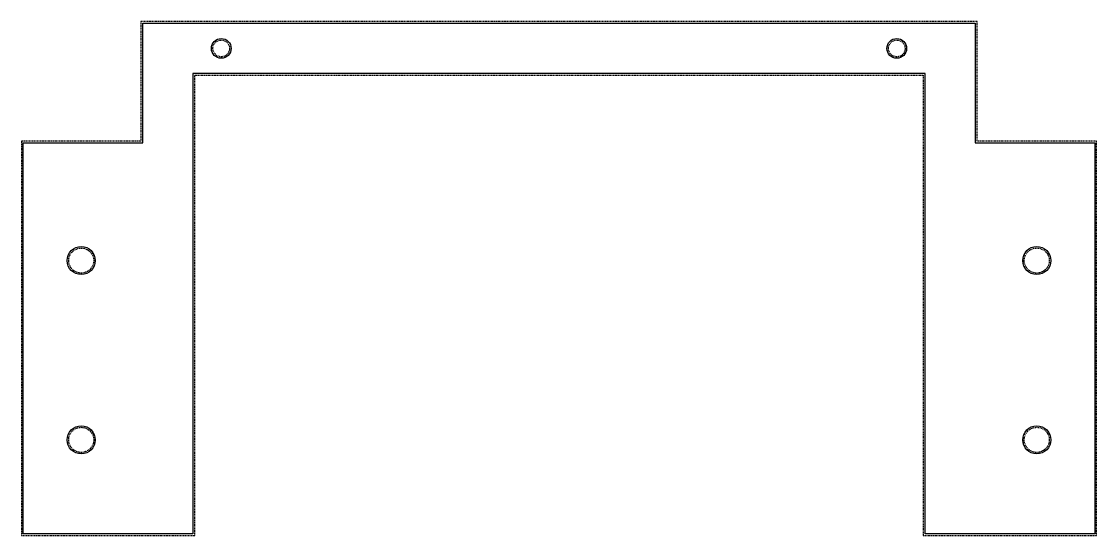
# Model space of a CAD drawing. Extents: x -90 to 90, y -51 to 35.
import ezdxf

# ---------------------------------------------------------------- set-up
doc = ezdxf.new("R2010")
doc.units = 0
doc.linetypes.add('DASHED', pattern=[0.2067, 0.1654, -0.0413])
doc.layers.get('0').update_dxf_attribs({"linetype": 'CONTINUOUS'})

msp = doc.modelspace()

# ---------------------------------------------------------------- linework, layer by layer
at = {"color": 190, "linetype": 'DASHED'}
for p, q in [((-70, 35), (-70, 15)), ((70, 35), (-70, 35)), ((70, 15), (70, 35)), ((-61, -51), (-61, 26)), ((-61, 26), (61, 26)), ((61, 26), (61, -51)), ((-90, 15), (-90, -51)), ((-70, 15), (-90, 15)), ((90, 15), (70, 15)), ((90, -51), (90, 15)), ((-90, -51), (-61, -51)), ((61, -51), (90, -51))]:
    msp.add_line(p, q, dxfattribs=at)
msp.add_lwpolyline([(-69.7, 34.7), (69.7, 34.7), (69.7, 14.7), (89.7, 14.7), (89.7, -50.7), (61.3, -50.7), (61.3, 26.3), (-61.3, 26.3), (-61.3, -50.7), (-89.7, -50.7), (-89.7, 14.7), (-69.7, 14.7)], close=True)
for centre, radius in [((-56.55, 30.5), 1.65), ((56.56, 30.5), 1.65), ((-80, -5), 2.35), ((80, -5), 2.35), ((-80, -35), 2.35), ((80, -35), 2.35)]:
    msp.add_circle(centre, radius)
for centre, radius in [((-56.55, 30.5), 1.4), ((56.56, 30.5), 1.4), ((-80, -5), 2.1), ((80, -5), 2.1), ((-80, -35), 2.1), ((80, -35), 2.1)]:
    msp.add_circle(centre, radius, dxfattribs=at)

doc.saveas('drawing.dxf')
